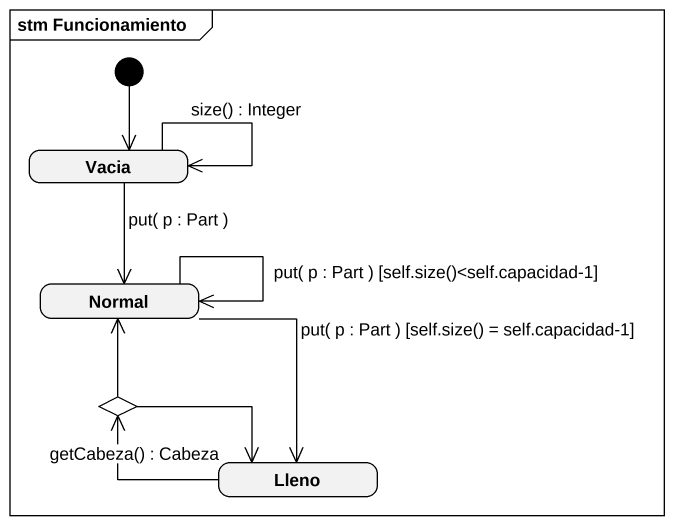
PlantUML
@startuml
mainframe stm Funcionamiento
hide empty description
state Vacia
state Normal
state choice1 <<choice>>
state Lleno
[*] --> Vacia
Vacia --> Vacia : size() : Integer
Vacia --> Normal : put( p : Part )
Normal --> Normal : put( p : Part ) [self.size()<self.capacidad-1]
Normal --> Lleno : put( p : Part ) [self.size() = self.capacidad-1]
choice1 -up-> Normal
choice1 -right-> Lleno
Lleno -left-> choice1 : getCabeza() : Cabeza
@enduml
